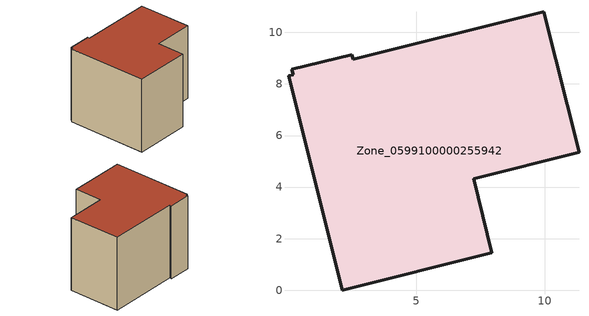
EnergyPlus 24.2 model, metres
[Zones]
Zone_0599100000255942
 floor ground (C_G): 7.94,1.46 2.13,0 0.05,8.31 0.24,8.35 0.18,8.57 2.51,9.14 2.56,8.95 9.95,10.8 11.32,5.35 7.23,4.32 z0
 wall outside (C_F): 2.56,8.95 2.51,9.14 0.18,8.57 0.24,8.35 0.05,8.31 2.13,0 7.94,1.46 7.23,4.32 11.32,5.35 9.95,10.8 2.56,8.95 z0:7.91
 roof outside (C_R): 0.05,8.31 2.13,0 7.94,1.46 7.23,4.32 11.32,5.35 9.95,10.8 2.56,8.95 2.51,9.14 0.18,8.57 0.24,8.35 z7.91
[BUILDING]
Pand.0599100000255942: North Axis=0; Terrain=City; Loads Convergence Tolerance Value=0.04; Temperature Convergence Tolerance Value=0.4; Solar Distribution=FullExterior; Maximum Number of Warmup Days=25; Minimum Number of Warmup Days=1
[Site:Location]
Rotterdam.The.Hague.AP_ZH_NLD Design_Conditions: Latitude=51.96; Longitude=4.45; Time Zone=1; Elevation=-4.5
[SITE:GROUNDTEMPERATURE:BUILDINGSURFACE]
18, 18, 18, 18, 18, 18, 18, 18, 18, 18, 18, 18
[MATERIAL] Thermal Absorptance=0.9; Solar Absorptance=0.7; Visible Absorptance=0.7
Name | Roughness | Thickness | Conductivity | Density | Specific Heat
G.TC.1975-1991 | MediumSmooth | 0.15 | 0.288461 | 540 | 1210
F.TC.1975-1991 | Rough | 0.3 | 0.230769 | 1920 | 840
R.TC.1975-1991 | MediumRough | 0.2 | 0.153846 | 1500 | 1000
[CONSTRUCTION]
C_G: G.TC.1975-1991
C_F: F.TC.1975-1991
C_R: R.TC.1975-1991
[ZONE]
Zone_0599100000255942: Type=1; Multiplier=1; Ceiling Height=Autocalculate; Volume=Autocalculate; Floor Area=autocalculate; Part of Total Floor Area=Yes
[ZONEINFILTRATION:DESIGNFLOWRATE]
Infil_Zone_0599100000255942: Zone or ZoneList or Space or SpaceList=Zone_0599100000255942; Schedule=AlwaysOn; Design Flow Rate Calculation Method=Flow/Area; Flow Rate per Floor Area=0.003; Constant Term Coefficient=1; Temperature Term Coefficient=0; Velocity Term Coefficient=0; Velocity Squared Term Coefficient=0
[HVACTEMPLATE:ZONE:IDEALLOADSAIRSYSTEM]
Zone_0599100000255942: Maximum Heating Supply Air Temperature=50; Minimum Cooling Supply Air Temperature=13; Maximum Heating Supply Air Humidity Ratio=0.0156; Minimum Cooling Supply Air Humidity Ratio=0.0077; Heating Limit=NoLimit; Cooling Limit=NoLimit; Dehumidification Control Type=ConstantSensibleHeatRatio; Cooling Sensible Heat Ratio=0.7; Dehumidification Setpoint=60; Humidification Control Type=None; Humidification Setpoint=30; Outdoor Air Method=None; Outdoor Air Flow Rate per Person=0.00944; Outdoor Air Flow Rate per Zone Floor Area=0; Outdoor Air Flow Rate per Zone=0; Demand Controlled Ventilation Type=None; Outdoor Air Economizer Type=NoEconomizer; Heat Recovery Type=None; Sensible Heat Recovery Effectiveness=0.7; Latent Heat Recovery Effectiveness=0.65
[ZONECONTROL:THERMOSTAT]
ThermostatControl_Zone_0599100000255942: Zone or ZoneList=Zone_0599100000255942; Control Type Schedule=DualSetpointControlType; Control 1=Thermostat_Zone_0599100000255942; Temperature Difference Between Cutout And Setpoint=0
[THERMOSTATSETPOINT:DUALSETPOINT]
Thermostat_Zone_0599100000255942: Heating Setpoint Temperature Schedule=HeatingSetpoint_Zone_0599100000255942; Cooling Setpoint Temperature Schedule=CoolingSetpoint_Zone_0599100000255942
[SCHEDULE:COMPACT]
HeatingSetpoint_Zone_0599100000255942: Through: 12/31, For: AllDays, Until: 24:00, 21
CoolingSetpoint_Zone_0599100000255942: Through: 12/31, For: AllDays, Until: 24:00, 24
DualSetpointControlType: Through: 12/31, For: AllDays, Until: 24:00, 4
AlwaysOn: Through: 12/31, For: AllDays, Until: 24:00, 1
